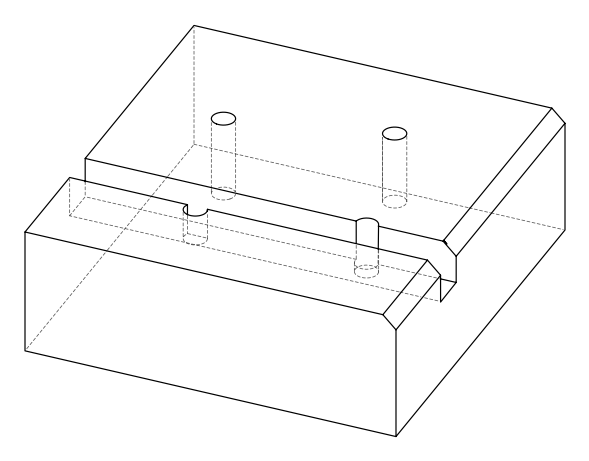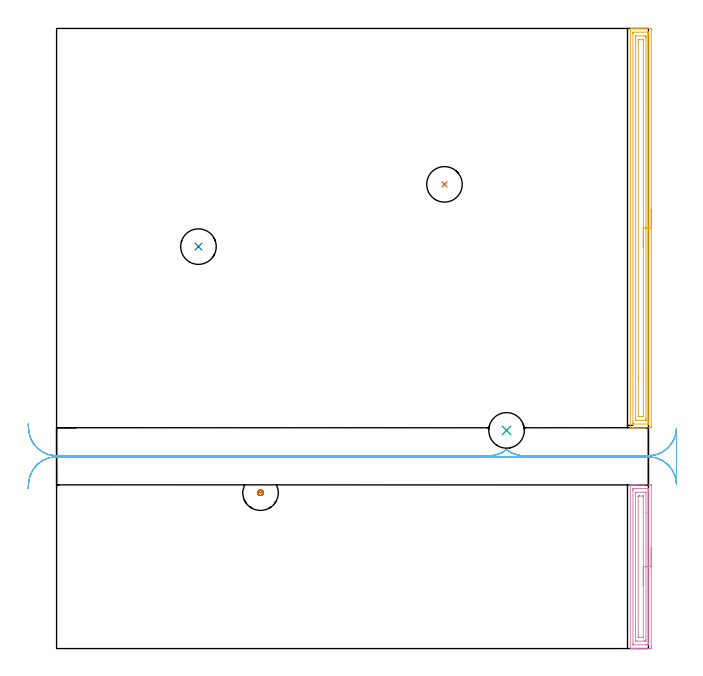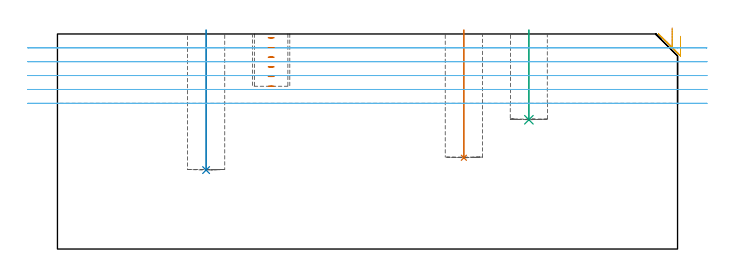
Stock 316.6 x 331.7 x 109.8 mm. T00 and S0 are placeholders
(PLAN: 7 operations, 3 tool changes, 18.9 min)
(1 INDEXABLE_INSERT_DRILL_BLIND_HOLE_FROM_SOLID | STEP1POCKET | NXT0302_009 | 0.26 min | 17836 mm3)
(2 INDEXABLE_INSERT_DRILL_BLIND_HOLE_FROM_SOLID_1 | STEP1POCKET_1 | NXT0302_009 | 0.29 min | 19621 mm3)
(3 INDEXABLE_INSERT_DRILL_BLIND_HOLE_FROM_SOLID_2 | STEP1POCKET_3 | NXT0302_009 | 0.18 min | 12342 mm3)
(4 AREA_MILL | FG_CHAMFER_SURFACE | UGT0205_001 | 3.08 min | 5890 mm3)
(5 AREA_MILL_1 | FG_CHAMFER_SURFACE_1 | UGT0205_001 | 7.11 min | 13794 mm3)
(6 MILL_RECTANGULAR_SLOT | SLOT_RECTANGULAR | UGT0201_018 | Follow Part, ap 7.5, ae 75% | 7.68 min | 335135 mm3)
(7 MILL_BLIND_HOLE_FROM_SOLID_MATERIAL | STEP1POCKET_2 | NXT0201_012 | Spiral | 0.35 min | 5826 mm3)
(TOOL NXT0302_009 | Index. Insert Drill 19mm [880-D1900L25-05] | D19 PA176 FL95 Z2)
(TOOL UGT0205_001 | Chamfer Mill 20 x 3 x 45 deg. | D20 FL50 Z2)
(TOOL UGT0201_018 | End mill 30 mm | D30 FL50 Z4)
(TOOL NXT0201_012 | ENDMILL 16mm [2P460-1600-NA 1630] | D16 FL38 Z6)
(OP 1 INDEXABLE_INSERT_DRILL_BLIND_HOLE_FROM_SOLID)
G17 G21 G94 G90
T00 M6
G54
G17 G0 G90 X207.5 Y248.3 S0 M3
G43 Z119.8 H1
G94 G81 G98 Z46.6 F250. R111.8
G80
M5
M2
(OP 2 INDEXABLE_INSERT_DRILL_BLIND_HOLE_FROM_SOLID_1)
G17 G21 G94 G90
T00 M6
G54
G17 G0 G90 X75.9 Y215. S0 M3
G43 Z119.8 H1
G94 G81 G98 Z40.3 F250. R111.8
G80
M5
M2
(OP 3 INDEXABLE_INSERT_DRILL_BLIND_HOLE_FROM_SOLID_2)
G17 G21 G94 G90
T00 M6
G54
G17 G0 G90 X240.7 Y116.7 S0 M3
G43 Z119.8 H1
G94 G81 G98 Z66. F250. R111.8
G80
M5
M2
(OP 4 AREA_MILL)
G17 G21 G94 G90
T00 M6
G54
G17 G0 G90 X318.1 Y53.8 S1061 M3
G43 Z119.8 H0
Z108.6
G94 G1 Y53.762 Z107.728 F250.
Y53.648 Z106.863
Y53.459 Z106.012
Y53.197 Z105.18
Y52.863 Z104.374
Y52.46 Z103.6
Y51.992 Z102.864
Y51.46 Z102.172
Y50.871 Z101.529
Y50.228 Z100.94
Y49.536 Z100.408
Y48.8 Z99.94
Y48.026 Z99.537
Y47.22 Z99.203
Y46.388 Z98.941
Y45.536 Z98.752
Y44.672 Z98.638
Y43.8 Z98.6
Y1.116
X318.099 Y0.585 Z98.601
X318.096 Y0.229 Z98.602
X318.093 Y0.01 Z98.604
X317.747 Y0. Z98.95
X310.751 Z105.943
X310.151 Z106.546
X309.877 Z106.82
X309.277 Z107.42
X309.002 Z107.694
X308.453 Z108.246
X307.122 Z109.577
X307.01 Y0.001 Z109.682
X306.982 Y0.002 Z109.71
X306.903 Y0.01 Z109.788
X306.9 Y0.14 Z109.8
Y87.46
X306.902 Y87.59 Z109.788
X307.008 Y87.597 Z109.684
X307.122 Y87.6 Z109.577
X307.803 Z108.897
X308.453 Z108.246
X309.002 Z107.694
X309.277 Z107.42
X309.877 Z106.82
X310.151 Z106.546
X310.751 Z105.943
X317.747 Z98.95
X318.051 Y87.596 Z98.646
X318.092 Y87.59 Z98.605
X318.099 Y87.547 Z98.599
X318.1 Y87.015 Z98.6
Y43.8
X316.686 Z100.014
Y3.259
X316.685 Y2.558 Z100.015
X316.683 Y2.367 Z100.017
X316.679 Y2.027 Z100.021
X316.35 Y2.008 Z100.35
X315.998 Y2.003 Z100.702
X315.484 Y2. Z101.216
X315.123 Z101.577
X308.488 Z108.212
X308.362 Y2.003 Z108.338
X308.34 Y2.005 Z108.36
X308.321 Y2.01 Z108.379
X308.32 Y2.037 Z108.38
X308.316 Y2.176 Z108.384
X308.315 Y2.367 Z108.385
X308.314 Y3.069 Z108.386
Y84.341
X308.315 Y85.041 Z108.385
X308.317 Y85.233 Z108.383
X308.321 Y85.573 Z108.379
X308.65 Y85.592 Z108.05
X309.002 Y85.597 Z107.698
X309.516 Y85.6 Z107.184
X309.877 Z106.823
X316.512 Z100.188
X316.638 Y85.597 Z100.062
X316.66 Y85.595 Z100.04
X316.679 Y85.59 Z100.021
X316.68 Y85.563 Z100.02
X316.684 Y85.424 Z100.016
X316.685 Y85.233 Z100.015
X316.686 Y84.532 Z100.014
Y43.8
X315.272 Z101.428
X315.271 Y4.89 Z101.429
X315.266 Y4.15 Z101.434
X315.263 Y4.007 Z101.437
X315.123 Y4.005 Z101.577
X314.396 Y4. Z102.304
X314.249 Z102.451
X310.898 Z105.802
X310.023 Y4.001 Z106.677
X309.877 Y4.004 Z106.823
X309.737 Y4.01 Z106.963
X309.732 Y4.15 Z106.968
X309.729 Y4.3 Z106.971
X309.728 Y14.73 Z106.972
X309.729 Y82.71 Z106.971
X309.734 Y83.45 Z106.966
X309.737 Y83.593 Z106.963
X309.877 Y83.595 Z106.823
X310.605 Y83.6 Z106.095
X310.751 Z105.949
X314.102 Z102.598
X314.977 Y83.599 Z101.723
X315.123 Y83.596 Z101.577
X315.263 Y83.59 Z101.437
X315.268 Y83.45 Z101.432
X315.271 Y83.3 Z101.429
X315.272 Y72.87 Z101.428
Y43.8
X313.857 Z102.843
Y6.331
X313.855 Y6.167 Z102.845
X313.85 Y6.037 Z102.85
X313.848 Y6.009 Z102.852
X313.828 Y6.006 Z102.872
X313.778 Y6.003 Z102.922
X313.374 Y6. Z103.326
X313.307 Z103.393
X311.626 Z105.074
X311.558 Z105.142
X311.228 Y6.007 Z105.472
X311.152 Y6.01 Z105.548
X311.147 Y6.06 Z105.553
X311.145 Y6.115 Z105.555
X311.143 Y6.423 Z105.557
Y81.269
X311.145 Y81.433 Z105.555
X311.15 Y81.563 Z105.55
X311.152 Y81.591 Z105.548
X311.172 Y81.594 Z105.528
X311.222 Y81.597 Z105.478
X311.626 Y81.6 Z105.074
X311.693 Z105.007
X313.374 Z103.326
X313.442 Z103.258
X313.772 Y81.593 Z102.928
X313.848 Y81.59 Z102.852
X313.853 Y81.54 Z102.847
X313.855 Y81.485 Z102.845
X313.857 Y81.177 Z102.843
Y43.8
Y42.928 Z102.881
Y42.064 Z102.995
Y41.212 Z103.183
Y40.38 Z103.446
Y39.574 Z103.78
Y38.8 Z104.182
Y38.064 Z104.651
Y37.372 Z105.182
Y36.729 Z105.772
Y36.14 Z106.415
Y35.608 Z107.107
Y35.14 Z107.843
Y34.737 Z108.616
Y34.403 Z109.422
Y34.141 Z110.254
Y33.952 Z111.106
Y33.838 Z111.971
Y33.8 Z112.843
G0 Z119.8
M5
M2
(OP 5 AREA_MILL_1)
G17 G21 G94 G90
T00 M6
G54
G17 G0 G90 X318.1 Y234.9 S1061 M3
G43 Z119.8 H0
Z108.6
G94 G1 Y234.862 Z107.728 F250.
Y234.748 Z106.863
Y234.559 Z106.012
Y234.297 Z105.18
Y233.963 Z104.374
Y233.56 Z103.6
Y233.092 Z102.864
Y232.56 Z102.172
Y231.971 Z101.529
Y231.328 Z100.94
Y230.636 Z100.408
Y229.9 Z99.94
Y229.126 Z99.537
Y228.32 Z99.203
Y227.488 Z98.941
Y226.636 Z98.752
Y225.772 Z98.638
Y224.9 Z98.6
Y118.705
X318.098 Y118.347 Z98.601
X318.093 Y118.11 Z98.604
X317.747 Y118.104 Z98.951
X317.154 Y118.1 Z99.543
X310.751 Z105.944
X309.313 Z107.384
X308.128 Z108.567
X307.151 Z109.548
X307.025 Z109.667
X306.982 Y118.102 Z109.709
X306.902 Y118.11 Z109.788
X306.9 Y118.259 Z109.8
Y331.542
X306.902 Y331.69 Z109.788
X307.024 Y331.698 Z109.668
X307.151 Y331.7 Z109.548
X307.507 Z109.193
X308.128 Z108.567
X310.187 Z106.51
X310.751 Z105.944
X311.344 Z105.352
X317.154 Z99.543
X317.747 Y331.696 Z98.951
X318.093 Y331.69 Z98.604
X318.098 Y331.453 Z98.601
X318.1 Y331.095 Z98.6
Y330.735
Y224.9
X316.686 Z100.014
X316.685 Y120.681 Z100.015
X316.683 Y120.489 Z100.017
X316.679 Y120.14 Z100.021
X316.671 Y120.11 Z100.029
X316.608 Y120.106 Z100.092
X316.507 Y120.102 Z100.193
X316.379 Y120.1 Z100.321
X308.508 Y120.101 Z108.192
X308.365 Y120.106 Z108.335
X308.339 Y120.11 Z108.361
X308.321 Y120.116 Z108.379
X308.32 Y120.147 Z108.38
X308.316 Y120.298 Z108.384
X308.315 Y120.489 Z108.385
X308.314 Y121.192 Z108.386
X308.315 Y329.119 Z108.385
X308.317 Y329.31 Z108.383
X308.321 Y329.66 Z108.379
X308.329 Y329.69 Z108.371
X308.392 Y329.694 Z108.308
X308.493 Y329.698 Z108.207
X308.621 Y329.7 Z108.079
X316.491 Y329.699 Z100.209
X316.635 Y329.694 Z100.065
X316.661 Y329.69 Z100.039
X316.679 Y329.684 Z100.021
X316.68 Y329.653 Z100.02
X316.684 Y329.502 Z100.016
X316.685 Y329.31 Z100.015
X316.686 Y328.608 Z100.014
Y224.9
X315.272 Z101.428
Y123.015
X315.269 Y122.274 Z101.431
X315.267 Y122.128 Z101.433
X315.265 Y122.111 Z101.435
X315.251 Y122.108 Z101.449
X315.209 Y122.103 Z101.491
X315.123 Y122.101 Z101.577
X310.751 Z105.949
X310.044 Y122.104 Z106.656
X309.877 Y122.11 Z106.823
X309.735 Y122.132 Z106.965
X309.732 Y122.274 Z106.968
X309.73 Y122.424 Z106.97
X309.729 Y123.167 Z106.971
X309.728 Y123.318 Z106.972
X309.729 Y326.784 Z106.971
X309.731 Y327.526 Z106.969
X309.733 Y327.672 Z106.967
X309.735 Y327.689 Z106.965
X309.749 Y327.692 Z106.951
X309.791 Y327.697 Z106.909
X309.877 Y327.699 Z106.823
X314.249 Y327.7 Z102.451
X314.956 Y327.696 Z101.744
X315.123 Y327.69 Z101.577
X315.265 Y327.668 Z101.435
X315.268 Y327.526 Z101.432
X315.27 Y327.376 Z101.43
X315.271 Y326.633 Z101.429
X315.272 Y326.482 Z101.428
Y224.9
X313.857 Z102.843
Y124.294
X313.855 Y124.163 Z102.845
X313.853 Y124.123 Z102.847
X313.85 Y124.11 Z102.85
X313.843 Y124.107 Z102.857
X313.792 Y124.104 Z102.908
X313.374 Y124.1 Z103.326
X313.334 Z103.366
X311.585 Z105.115
X311.215 Y124.104 Z105.485
X311.17 Y124.107 Z105.53
X311.151 Y124.11 Z105.549
X311.149 Y124.121 Z105.551
X311.145 Y124.176 Z105.555
X311.144 Y124.23 Z105.556
X311.143 Y145.355 Z105.557
Y325.506
X311.145 Y325.637 Z105.555
X311.147 Y325.677 Z105.553
X311.15 Y325.69 Z105.55
X311.157 Y325.693 Z105.543
X311.208 Y325.696 Z105.492
X311.626 Y325.7 Z105.074
X311.666 Z105.034
X313.415 Z103.285
X313.785 Y325.696 Z102.915
X313.83 Y325.693 Z102.87
X313.849 Y325.69 Z102.851
X313.851 Y325.679 Z102.849
X313.855 Y325.624 Z102.845
X313.856 Y325.57 Z102.844
X313.857 Y287.368 Z102.843
Y224.9
Y224.028 Z102.881
Y223.164 Z102.995
Y222.312 Z103.183
Y221.48 Z103.446
Y220.674 Z103.78
Y219.9 Z104.182
Y219.164 Z104.651
Y218.472 Z105.182
Y217.829 Z105.772
Y217.24 Z106.415
Y216.708 Z107.107
Y216.24 Z107.843
Y215.837 Z108.616
Y215.503 Z109.422
Y215.241 Z110.254
Y215.052 Z111.106
Y214.938 Z111.971
Y214.9 Z112.843
G0 Z119.8
M5
M2
(OP 6 MILL_RECTANGULAR_SLOT)
G17 G21 G94 G90
T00 M6
G54
G17 G0 G90 X-15.16 Y85.554 S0 M3
G43 Z119.8 H0
Z102.72
G94 G1 X-14.97 Y88.548 F250.
G2 X0. Y102.6 R15. F500.
G1 X316.6
G2 X331.339 Y90.385 R15.
G1 X331.369 Y90.379
G3 X331.6 Y92.989 R15.
G1 Y112.683
G3 X331.366 Y115.307 R15.
G1 X331.337 Y115.302
G2 X316.6 Y103.1 R15.
G1 X250.096
G2 X240.7 Y106.408 R15.
X231.304 Y103.1 R15.
G1 X0.
G2 X-14.97 Y117.152 R15.
G1 X-15.16 Y120.146 F250.
G0 Y85.554 Z95.64
G1 X-14.97 Y88.548
G2 X0. Y102.6 R15. F500.
G1 X316.6
G2 X331.59 Y88.148 R15.
G1 X331.6
Y117.552
X331.59
G2 X316.6 Y103.1 R15.
G1 X250.096
G2 X240.7 Y106.408 R15.
X231.304 Y103.1 R15.
G1 X0.
G2 X-14.97 Y117.152 R15.
G1 X-15.16 Y120.146 F250.
G0 Y85.554 Z88.56
G1 X-14.97 Y88.548
G2 X0. Y102.6 R15. F500.
G1 X316.6
G2 X331.59 Y88.148 R15.
G1 X331.6
Y117.552
X331.59
G2 X316.6 Y103.1 R15.
G1 X250.096
G2 X240.7 Y106.408 R15.
X231.304 Y103.1 R15.
G1 X0.
G2 X-14.97 Y117.152 R15.
G1 X-15.16 Y120.146 F250.
G0 Y85.554 Z81.48
G1 X-14.97 Y88.548
G2 X0. Y102.6 R15. F500.
G1 X316.6
G2 X331.59 Y88.148 R15.
G1 X331.6
Y117.552
X331.59
G2 X316.6 Y103.1 R15.
G1 X250.096
G2 X240.7 Y106.408 R15.
X231.304 Y103.1 R15.
G1 X0.
G2 X-14.97 Y117.152 R15.
G1 X-15.16 Y120.146 F250.
G0 Y85.554 Z74.4
G1 X-14.97 Y88.548
G2 X0. Y102.6 R15. F500.
G1 X316.6
G2 X331.59 Y88.148 R15.
G1 X331.6
Y117.552
X331.59
G2 X316.6 Y103.1 R15.
G1 X250.096
G2 X240.7 Y106.408 R15.
X231.304 Y103.1 R15.
G1 X0.
G2 X-14.97 Y117.152 R15.
G1 X-15.16 Y120.146 F250.
G0 Z119.8
M5
M2
(OP 7 MILL_BLIND_HOLE_FROM_SOLID_MATERIAL)
G17 G21 G94 G90
T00 M6
G54
G17 G0 G90 X109.1 Y83.4 S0 M3
G43 Z119.8 H1
Z107.85
G94 G3 X109.85 Y84.15 R0.75 F250.
X109.1 Y84.9 R0.75
X107.6 Y83.4 R1.5
X109.1 Y84.9 R-1.5
X108.35 Y84.15 R0.75
X109.1 Y83.4 R0.75
G0 Z102.9
G3 X109.85 Y84.15 R0.75
X109.1 Y84.9 R0.75
X107.6 Y83.4 R1.5
X109.1 Y84.9 R-1.5
X108.35 Y84.15 R0.75
X109.1 Y83.4 R0.75
G0 Z97.95
G3 X109.85 Y84.15 R0.75
X109.1 Y84.9 R0.75
X107.6 Y83.4 R1.5
X109.1 Y84.9 R-1.5
X108.35 Y84.15 R0.75
X109.1 Y83.4 R0.75
G0 Z93.
G3 X109.85 Y84.15 R0.75
X109.1 Y84.9 R0.75
X107.6 Y83.4 R1.5
X109.1 Y84.9 R-1.5
X108.35 Y84.15 R0.75
X109.1 Y83.4 R0.75
G0 Z88.05
G3 X109.85 Y84.15 R0.75
X109.1 Y84.9 R0.75
X107.6 Y83.4 R1.5
X109.1 Y84.9 R-1.5
X108.35 Y84.15 R0.75
X109.1 Y83.4 R0.75
G0 Z83.1
G3 X109.85 Y84.15 R0.75
X109.1 Y84.9 R0.75
X107.6 Y83.4 R1.5
X109.1 Y84.9 R-1.5
X108.35 Y84.15 R0.75
X109.1 Y83.4 R0.75
G0 Z119.8
M5
M2
